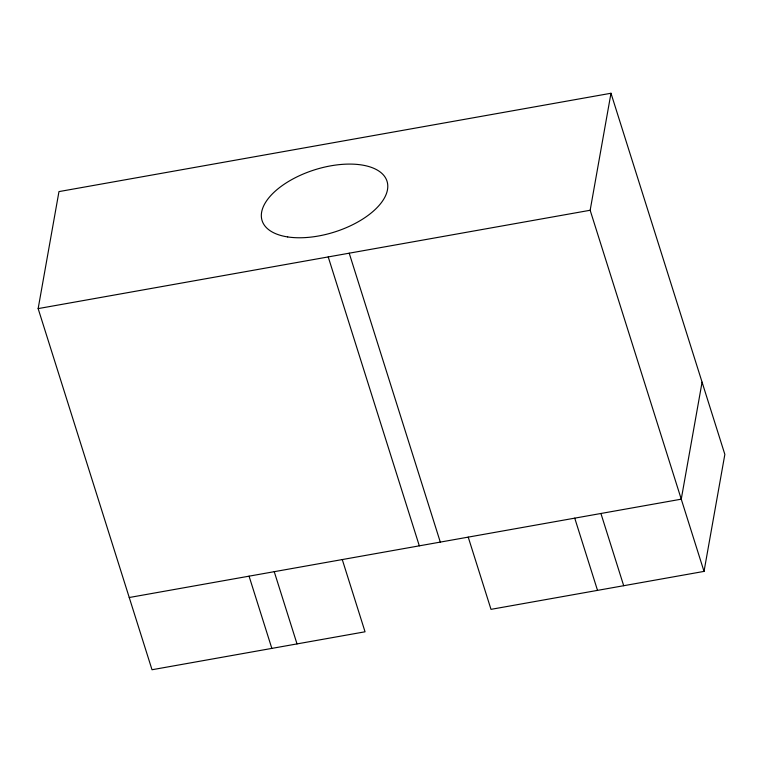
<?xml version="1.0" encoding="UTF-8"?>
<svg xmlns="http://www.w3.org/2000/svg" width="763" height="763" viewBox="0 0 763 763"><rect width="100%" height="100%" fill="white"/><g stroke="black" fill="none" stroke-linecap="round" stroke-linejoin="round"><path stroke-width="1.14" d="M342.272 559.565L365.048 631.793L152.018 669.742L38.15 308.605L58.97 191.599L610.982 93.258L724.85 454.395L704.03 571.401L491 609.351L468.224 537.123M704.03 571.401L590.161 210.264L610.982 93.258M702.074 382.168L681.254 499.174L129.243 597.515M38.15 308.605L590.161 210.264M600.92 513.48L623.695 585.707M574.739 518.144L597.515 590.371M349.206 253.192L440.299 542.102M328.224 256.931L419.316 545.841M274.241 571.687L297.017 643.915M249.062 576.17L271.838 648.397M287.68 236.931A65.504 32.656 -17.5 0 0 387.48 189.72A65.504 32.656 -17.5 0 0 298.495 176.139A65.504 32.656 -17.5 0 0 287.68 236.931"/></g></svg>
